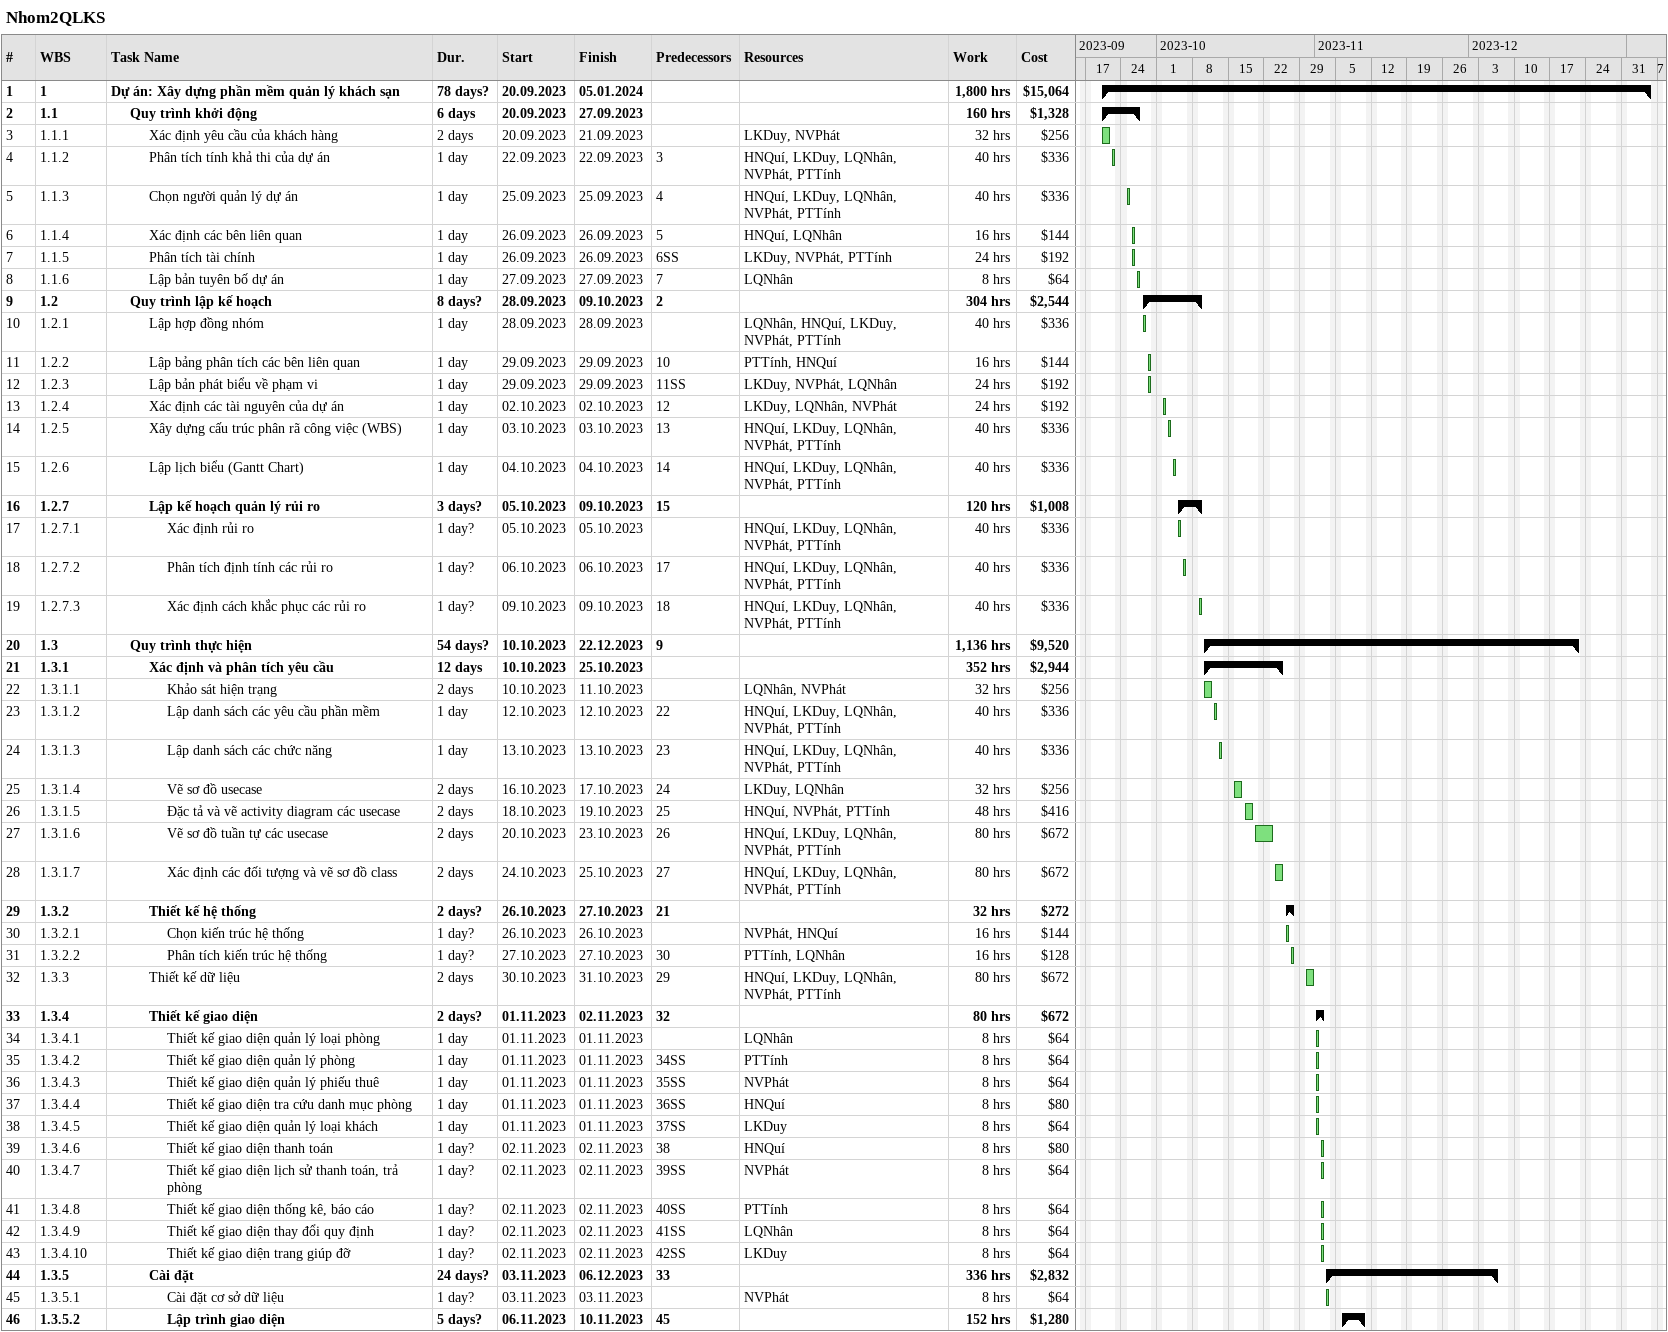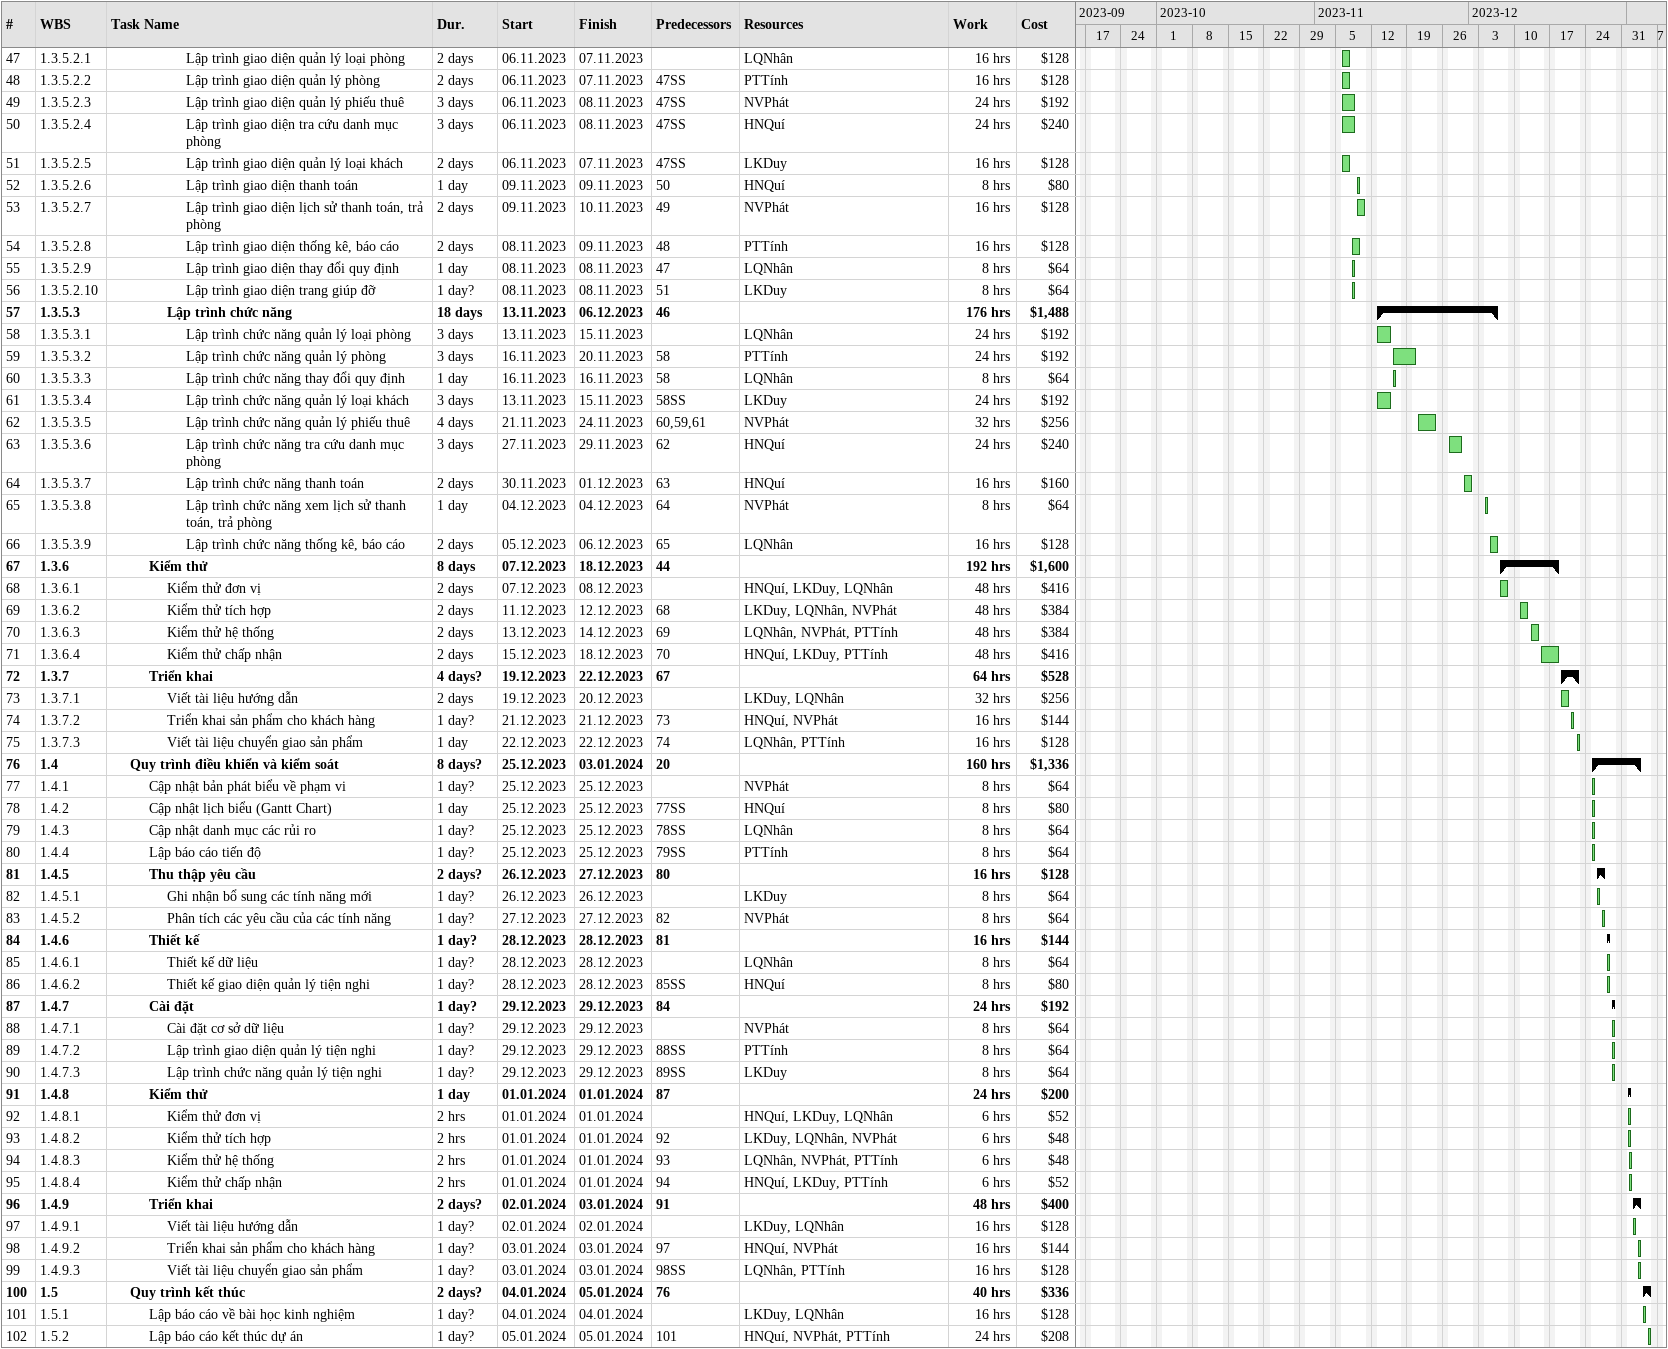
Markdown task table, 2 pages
Nhom2QLKS

| ID | WBS | Task | Duration | Start | Finish | Predecessors | Resources | Work (h) | Cost ($) |
|---|---|---|---|---|---|---|---|---|---|
| 1 | 1 | **Dự án: Xây dựng phần mềm quản lý khách sạn** | 78d? | 2023-09-20 | 2024-01-05 |  |  | 1800 | 15064 |
| 2 | 1.1 | **Quy trình khởi động** | 6d | 2023-09-20 | 2023-09-27 |  |  | 160 | 1328 |
| 3 | 1.1.1 | Xác định yêu cầu của khách hàng | 2d | 2023-09-20 | 2023-09-21 |  | LKDuy, NVPhát | 32 | 256 |
| 4 | 1.1.2 | Phân tích tính khả thi của dự án | 1d | 2023-09-22 | 2023-09-22 | 3 | HNQuí, LKDuy, LQNhân, NVPhát, PTTính | 40 | 336 |
| 5 | 1.1.3 | Chọn người quản lý dự án | 1d | 2023-09-25 | 2023-09-25 | 4 | HNQuí, LKDuy, LQNhân, NVPhát, PTTính | 40 | 336 |
| 6 | 1.1.4 | Xác định các bên liên quan | 1d | 2023-09-26 | 2023-09-26 | 5 | HNQuí, LQNhân | 16 | 144 |
| 7 | 1.1.5 | Phân tích tài chính | 1d | 2023-09-26 | 2023-09-26 | 6SS | LKDuy, NVPhát, PTTính | 24 | 192 |
| 8 | 1.1.6 | Lập bản tuyên bố dự án | 1d | 2023-09-27 | 2023-09-27 | 7 | LQNhân | 8 | 64 |
| 9 | 1.2 | **Quy trình lập kế hoạch** | 8d? | 2023-09-28 | 2023-10-09 | 2 |  | 304 | 2544 |
| 10 | 1.2.1 | Lập hợp đồng nhóm | 1d | 2023-09-28 | 2023-09-28 |  | LQNhân, HNQuí, LKDuy, NVPhát, PTTính | 40 | 336 |
| 11 | 1.2.2 | Lập bảng phân tích các bên liên quan | 1d | 2023-09-29 | 2023-09-29 | 10 | PTTính, HNQuí | 16 | 144 |
| 12 | 1.2.3 | Lập bản phát biểu về phạm vi | 1d | 2023-09-29 | 2023-09-29 | 11SS | LKDuy, NVPhát, LQNhân | 24 | 192 |
| 13 | 1.2.4 | Xác định các tài nguyên của dự án | 1d | 2023-10-02 | 2023-10-02 | 12 | LKDuy, LQNhân, NVPhát | 24 | 192 |
| 14 | 1.2.5 | Xây dựng cấu trúc phân rã công việc (WBS) | 1d | 2023-10-03 | 2023-10-03 | 13 | HNQuí, LKDuy, LQNhân, NVPhát, PTTính | 40 | 336 |
| 15 | 1.2.6 | Lập lịch biểu (Gantt Chart) | 1d | 2023-10-04 | 2023-10-04 | 14 | HNQuí, LKDuy, LQNhân, NVPhát, PTTính | 40 | 336 |
| 16 | 1.2.7 | **Lập kế hoạch quản lý rủi ro** | 3d? | 2023-10-05 | 2023-10-09 | 15 |  | 120 | 1008 |
| 17 | 1.2.7.1 | Xác định rủi ro | 1d? | 2023-10-05 | 2023-10-05 |  | HNQuí, LKDuy, LQNhân, NVPhát, PTTính | 40 | 336 |
| 18 | 1.2.7.2 | Phân tích định tính các rủi ro | 1d? | 2023-10-06 | 2023-10-06 | 17 | HNQuí, LKDuy, LQNhân, NVPhát, PTTính | 40 | 336 |
| 19 | 1.2.7.3 | Xác định cách khắc phục các rủi ro | 1d? | 2023-10-09 | 2023-10-09 | 18 | HNQuí, LKDuy, LQNhân, NVPhát, PTTính | 40 | 336 |
| 20 | 1.3 | **Quy trình thực hiện** | 54d? | 2023-10-10 | 2023-12-22 | 9 |  | 1136 | 9520 |
| 21 | 1.3.1 | **Xác định và phân tích yêu cầu** | 12d | 2023-10-10 | 2023-10-25 |  |  | 352 | 2944 |
| 22 | 1.3.1.1 | Khảo sát hiện trạng | 2d | 2023-10-10 | 2023-10-11 |  | LQNhân, NVPhát | 32 | 256 |
| 23 | 1.3.1.2 | Lập danh sách các yêu cầu phần mềm | 1d | 2023-10-12 | 2023-10-12 | 22 | HNQuí, LKDuy, LQNhân, NVPhát, PTTính | 40 | 336 |
| 24 | 1.3.1.3 | Lập danh sách các chức năng | 1d | 2023-10-13 | 2023-10-13 | 23 | HNQuí, LKDuy, LQNhân, NVPhát, PTTính | 40 | 336 |
| 25 | 1.3.1.4 | Vẽ sơ đồ usecase | 2d | 2023-10-16 | 2023-10-17 | 24 | LKDuy, LQNhân | 32 | 256 |
| 26 | 1.3.1.5 | Đặc tả và vẽ activity diagram các usecase | 2d | 2023-10-18 | 2023-10-19 | 25 | HNQuí, NVPhát, PTTính | 48 | 416 |
| 27 | 1.3.1.6 | Vẽ sơ đồ tuần tự các usecase | 2d | 2023-10-20 | 2023-10-23 | 26 | HNQuí, LKDuy, LQNhân, NVPhát, PTTính | 80 | 672 |
| 28 | 1.3.1.7 | Xác định các đối tượng và vẽ sơ đồ class | 2d | 2023-10-24 | 2023-10-25 | 27 | HNQuí, LKDuy, LQNhân, NVPhát, PTTính | 80 | 672 |
| 29 | 1.3.2 | **Thiết kế hệ thống** | 2d? | 2023-10-26 | 2023-10-27 | 21 |  | 32 | 272 |
| 30 | 1.3.2.1 | Chọn kiến trúc hệ thống | 1d? | 2023-10-26 | 2023-10-26 |  | NVPhát, HNQuí | 16 | 144 |
| 31 | 1.3.2.2 | Phân tích kiến trúc hệ thống | 1d? | 2023-10-27 | 2023-10-27 | 30 | PTTính, LQNhân | 16 | 128 |
| 32 | 1.3.3 | Thiết kế dữ liệu | 2d | 2023-10-30 | 2023-10-31 | 29 | HNQuí, LKDuy, LQNhân, NVPhát, PTTính | 80 | 672 |
| 33 | 1.3.4 | **Thiết kế giao diện** | 2d? | 2023-11-01 | 2023-11-02 | 32 |  | 80 | 672 |
| 34 | 1.3.4.1 | Thiết kế giao diện quản lý loại phòng | 1d | 2023-11-01 | 2023-11-01 |  | LQNhân | 8 | 64 |
| 35 | 1.3.4.2 | Thiết kế giao diện quản lý phòng | 1d | 2023-11-01 | 2023-11-01 | 34SS | PTTính | 8 | 64 |
| 36 | 1.3.4.3 | Thiết kế giao diện quản lý phiếu thuê | 1d | 2023-11-01 | 2023-11-01 | 35SS | NVPhát | 8 | 64 |
| 37 | 1.3.4.4 | Thiết kế giao diện tra cứu danh mục phòng | 1d | 2023-11-01 | 2023-11-01 | 36SS | HNQuí | 8 | 80 |
| 38 | 1.3.4.5 | Thiết kế giao diện quản lý loại khách | 1d | 2023-11-01 | 2023-11-01 | 37SS | LKDuy | 8 | 64 |
| 39 | 1.3.4.6 | Thiết kế giao diện thanh toán | 1d? | 2023-11-02 | 2023-11-02 | 38 | HNQuí | 8 | 80 |
| 40 | 1.3.4.7 | Thiết kế giao diện lịch sử thanh toán, trả phòng | 1d? | 2023-11-02 | 2023-11-02 | 39SS | NVPhát | 8 | 64 |
| 41 | 1.3.4.8 | Thiết kế giao diện thống kê, báo cáo | 1d? | 2023-11-02 | 2023-11-02 | 40SS | PTTính | 8 | 64 |
| 42 | 1.3.4.9 | Thiết kế giao diện thay đổi quy định | 1d? | 2023-11-02 | 2023-11-02 | 41SS | LQNhân | 8 | 64 |
| 43 | 1.3.4.10 | Thiết kế giao diện trang giúp đỡ | 1d? | 2023-11-02 | 2023-11-02 | 42SS | LKDuy | 8 | 64 |
| 44 | 1.3.5 | **Cài đặt** | 24d? | 2023-11-03 | 2023-12-06 | 33 |  | 336 | 2832 |
| 45 | 1.3.5.1 | Cài đặt cơ sở dữ liệu | 1d? | 2023-11-03 | 2023-11-03 |  | NVPhát | 8 | 64 |
| 46 | 1.3.5.2 | **Lập trình giao diện** | 5d? | 2023-11-06 | 2023-11-10 | 45 |  | 152 | 1280 |
| 47 | 1.3.5.2.1 | Lập trình giao diện quản lý loại phòng | 2d | 2023-11-06 | 2023-11-07 |  | LQNhân | 16 | 128 |
| 48 | 1.3.5.2.2 | Lập trình giao diện quản lý phòng | 2d | 2023-11-06 | 2023-11-07 | 47SS | PTTính | 16 | 128 |
| 49 | 1.3.5.2.3 | Lập trình giao diện quản lý phiếu thuê | 3d | 2023-11-06 | 2023-11-08 | 47SS | NVPhát | 24 | 192 |
| 50 | 1.3.5.2.4 | Lập trình giao diện tra cứu danh mục phòng | 3d | 2023-11-06 | 2023-11-08 | 47SS | HNQuí | 24 | 240 |
| 51 | 1.3.5.2.5 | Lập trình giao diện quản lý loại khách | 2d | 2023-11-06 | 2023-11-07 | 47SS | LKDuy | 16 | 128 |
| 52 | 1.3.5.2.6 | Lập trình giao diện thanh toán | 1d | 2023-11-09 | 2023-11-09 | 50 | HNQuí | 8 | 80 |
| 53 | 1.3.5.2.7 | Lập trình giao diện lịch sử thanh toán, trả phòng | 2d | 2023-11-09 | 2023-11-10 | 49 | NVPhát | 16 | 128 |
| 54 | 1.3.5.2.8 | Lập trình giao diện thống kê, báo cáo | 2d | 2023-11-08 | 2023-11-09 | 48 | PTTính | 16 | 128 |
| 55 | 1.3.5.2.9 | Lập trình giao diện thay đổi quy định | 1d | 2023-11-08 | 2023-11-08 | 47 | LQNhân | 8 | 64 |
| 56 | 1.3.5.2.10 | Lập trình giao diện trang giúp đỡ | 1d? | 2023-11-08 | 2023-11-08 | 51 | LKDuy | 8 | 64 |
| 57 | 1.3.5.3 | **Lập trình chức năng** | 18d | 2023-11-13 | 2023-12-06 | 46 |  | 176 | 1488 |
| 58 | 1.3.5.3.1 | Lập trình chức năng quản lý loại phòng | 3d | 2023-11-13 | 2023-11-15 |  | LQNhân | 24 | 192 |
| 59 | 1.3.5.3.2 | Lập trình chức năng quản lý phòng | 3d | 2023-11-16 | 2023-11-20 | 58 | PTTính | 24 | 192 |
| 60 | 1.3.5.3.3 | Lập trình chức năng thay đổi quy định | 1d | 2023-11-16 | 2023-11-16 | 58 | LQNhân | 8 | 64 |
| 61 | 1.3.5.3.4 | Lập trình chức năng quản lý loại khách | 3d | 2023-11-13 | 2023-11-15 | 58SS | LKDuy | 24 | 192 |
| 62 | 1.3.5.3.5 | Lập trình chức năng quản lý phiếu thuê | 4d | 2023-11-21 | 2023-11-24 | 60, 59, 61 | NVPhát | 32 | 256 |
| 63 | 1.3.5.3.6 | Lập trình chức năng tra cứu danh mục phòng | 3d | 2023-11-27 | 2023-11-29 | 62 | HNQuí | 24 | 240 |
| 64 | 1.3.5.3.7 | Lập trình chức năng thanh toán | 2d | 2023-11-30 | 2023-12-01 | 63 | HNQuí | 16 | 160 |
| 65 | 1.3.5.3.8 | Lập trình chức năng xem lịch sử thanh toán, trả phòng | 1d | 2023-12-04 | 2023-12-04 | 64 | NVPhát | 8 | 64 |
| 66 | 1.3.5.3.9 | Lập trình chức năng thống kê, báo cáo | 2d | 2023-12-05 | 2023-12-06 | 65 | LQNhân | 16 | 128 |
| 67 | 1.3.6 | **Kiểm thử** | 8d | 2023-12-07 | 2023-12-18 | 44 |  | 192 | 1600 |
| 68 | 1.3.6.1 | Kiểm thử đơn vị | 2d | 2023-12-07 | 2023-12-08 |  | HNQuí, LKDuy, LQNhân | 48 | 416 |
| 69 | 1.3.6.2 | Kiểm thử tích hợp | 2d | 2023-12-11 | 2023-12-12 | 68 | LKDuy, LQNhân, NVPhát | 48 | 384 |
| 70 | 1.3.6.3 | Kiểm thử hệ thống | 2d | 2023-12-13 | 2023-12-14 | 69 | LQNhân, NVPhát, PTTính | 48 | 384 |
| 71 | 1.3.6.4 | Kiểm thử chấp nhận | 2d | 2023-12-15 | 2023-12-18 | 70 | HNQuí, LKDuy, PTTính | 48 | 416 |
| 72 | 1.3.7 | **Triển khai** | 4d? | 2023-12-19 | 2023-12-22 | 67 |  | 64 | 528 |
| 73 | 1.3.7.1 | Viết tài liệu hướng dẫn | 2d | 2023-12-19 | 2023-12-20 |  | LKDuy, LQNhân | 32 | 256 |
| 74 | 1.3.7.2 | Triển khai sản phẩm cho khách hàng | 1d? | 2023-12-21 | 2023-12-21 | 73 | HNQuí, NVPhát | 16 | 144 |
| 75 | 1.3.7.3 | Viết tài liệu chuyển giao sản phẩm | 1d | 2023-12-22 | 2023-12-22 | 74 | LQNhân, PTTính | 16 | 128 |
| 76 | 1.4 | **Quy trình điều khiển và kiểm soát** | 8d? | 2023-12-25 | 2024-01-03 | 20 |  | 160 | 1336 |
| 77 | 1.4.1 | Cập nhật bản phát biểu về phạm vi | 1d? | 2023-12-25 | 2023-12-25 |  | NVPhát | 8 | 64 |
| 78 | 1.4.2 | Cập nhật lịch biểu (Gantt Chart) | 1d | 2023-12-25 | 2023-12-25 | 77SS | HNQuí | 8 | 80 |
| 79 | 1.4.3 | Cập nhật danh mục các rủi ro | 1d? | 2023-12-25 | 2023-12-25 | 78SS | LQNhân | 8 | 64 |
| 80 | 1.4.4 | Lập báo cáo tiến độ | 1d? | 2023-12-25 | 2023-12-25 | 79SS | PTTính | 8 | 64 |
| 81 | 1.4.5 | **Thu thập yêu cầu** | 2d? | 2023-12-26 | 2023-12-27 | 80 |  | 16 | 128 |
| 82 | 1.4.5.1 | Ghi nhận bổ sung các tính năng mới | 1d? | 2023-12-26 | 2023-12-26 |  | LKDuy | 8 | 64 |
| 83 | 1.4.5.2 | Phân tích các yêu cầu của các tính năng | 1d? | 2023-12-27 | 2023-12-27 | 82 | NVPhát | 8 | 64 |
| 84 | 1.4.6 | **Thiết kế** | 1d? | 2023-12-28 | 2023-12-28 | 81 |  | 16 | 144 |
| 85 | 1.4.6.1 | Thiết kế dữ liệu | 1d? | 2023-12-28 | 2023-12-28 |  | LQNhân | 8 | 64 |
| 86 | 1.4.6.2 | Thiết kế giao diện quản lý tiện nghi | 1d? | 2023-12-28 | 2023-12-28 | 85SS | HNQuí | 8 | 80 |
| 87 | 1.4.7 | **Cài đặt** | 1d? | 2023-12-29 | 2023-12-29 | 84 |  | 24 | 192 |
| 88 | 1.4.7.1 | Cài đặt cơ sở dữ liệu | 1d? | 2023-12-29 | 2023-12-29 |  | NVPhát | 8 | 64 |
| 89 | 1.4.7.2 | Lập trình giao diện quản lý tiện nghi | 1d? | 2023-12-29 | 2023-12-29 | 88SS | PTTính | 8 | 64 |
| 90 | 1.4.7.3 | Lập trình chức năng quản lý tiện nghi | 1d? | 2023-12-29 | 2023-12-29 | 89SS | LKDuy | 8 | 64 |
| 91 | 1.4.8 | **Kiểm thử** | 1d | 2024-01-01 | 2024-01-01 | 87 |  | 24 | 200 |
| 92 | 1.4.8.1 | Kiểm thử đơn vị | 2h | 2024-01-01 | 2024-01-01 |  | HNQuí, LKDuy, LQNhân | 6 | 52 |
| 93 | 1.4.8.2 | Kiểm thử tích hợp | 2h | 2024-01-01 | 2024-01-01 | 92 | LKDuy, LQNhân, NVPhát | 6 | 48 |
| 94 | 1.4.8.3 | Kiểm thử hệ thống | 2h | 2024-01-01 | 2024-01-01 | 93 | LQNhân, NVPhát, PTTính | 6 | 48 |
| 95 | 1.4.8.4 | Kiểm thử chấp nhận | 2h | 2024-01-01 | 2024-01-01 | 94 | HNQuí, LKDuy, PTTính | 6 | 52 |
| 96 | 1.4.9 | **Triển khai** | 2d? | 2024-01-02 | 2024-01-03 | 91 |  | 48 | 400 |
| 97 | 1.4.9.1 | Viết tài liệu hướng dẫn | 1d? | 2024-01-02 | 2024-01-02 |  | LKDuy, LQNhân | 16 | 128 |
| 98 | 1.4.9.2 | Triển khai sản phẩm cho khách hàng | 1d? | 2024-01-03 | 2024-01-03 | 97 | HNQuí, NVPhát | 16 | 144 |
| 99 | 1.4.9.3 | Viết tài liệu chuyển giao sản phẩm | 1d? | 2024-01-03 | 2024-01-03 | 98SS | LQNhân, PTTính | 16 | 128 |
| 100 | 1.5 | **Quy trình kết thúc** | 2d? | 2024-01-04 | 2024-01-05 | 76 |  | 40 | 336 |
| 101 | 1.5.1 | Lập báo cáo về bài học kinh nghiệm | 1d? | 2024-01-04 | 2024-01-04 |  | LKDuy, LQNhân | 16 | 128 |
| 102 | 1.5.2 | Lập báo cáo kết thúc dự án | 1d? | 2024-01-05 | 2024-01-05 | 101 | HNQuí, NVPhát, PTTính | 24 | 208 |
